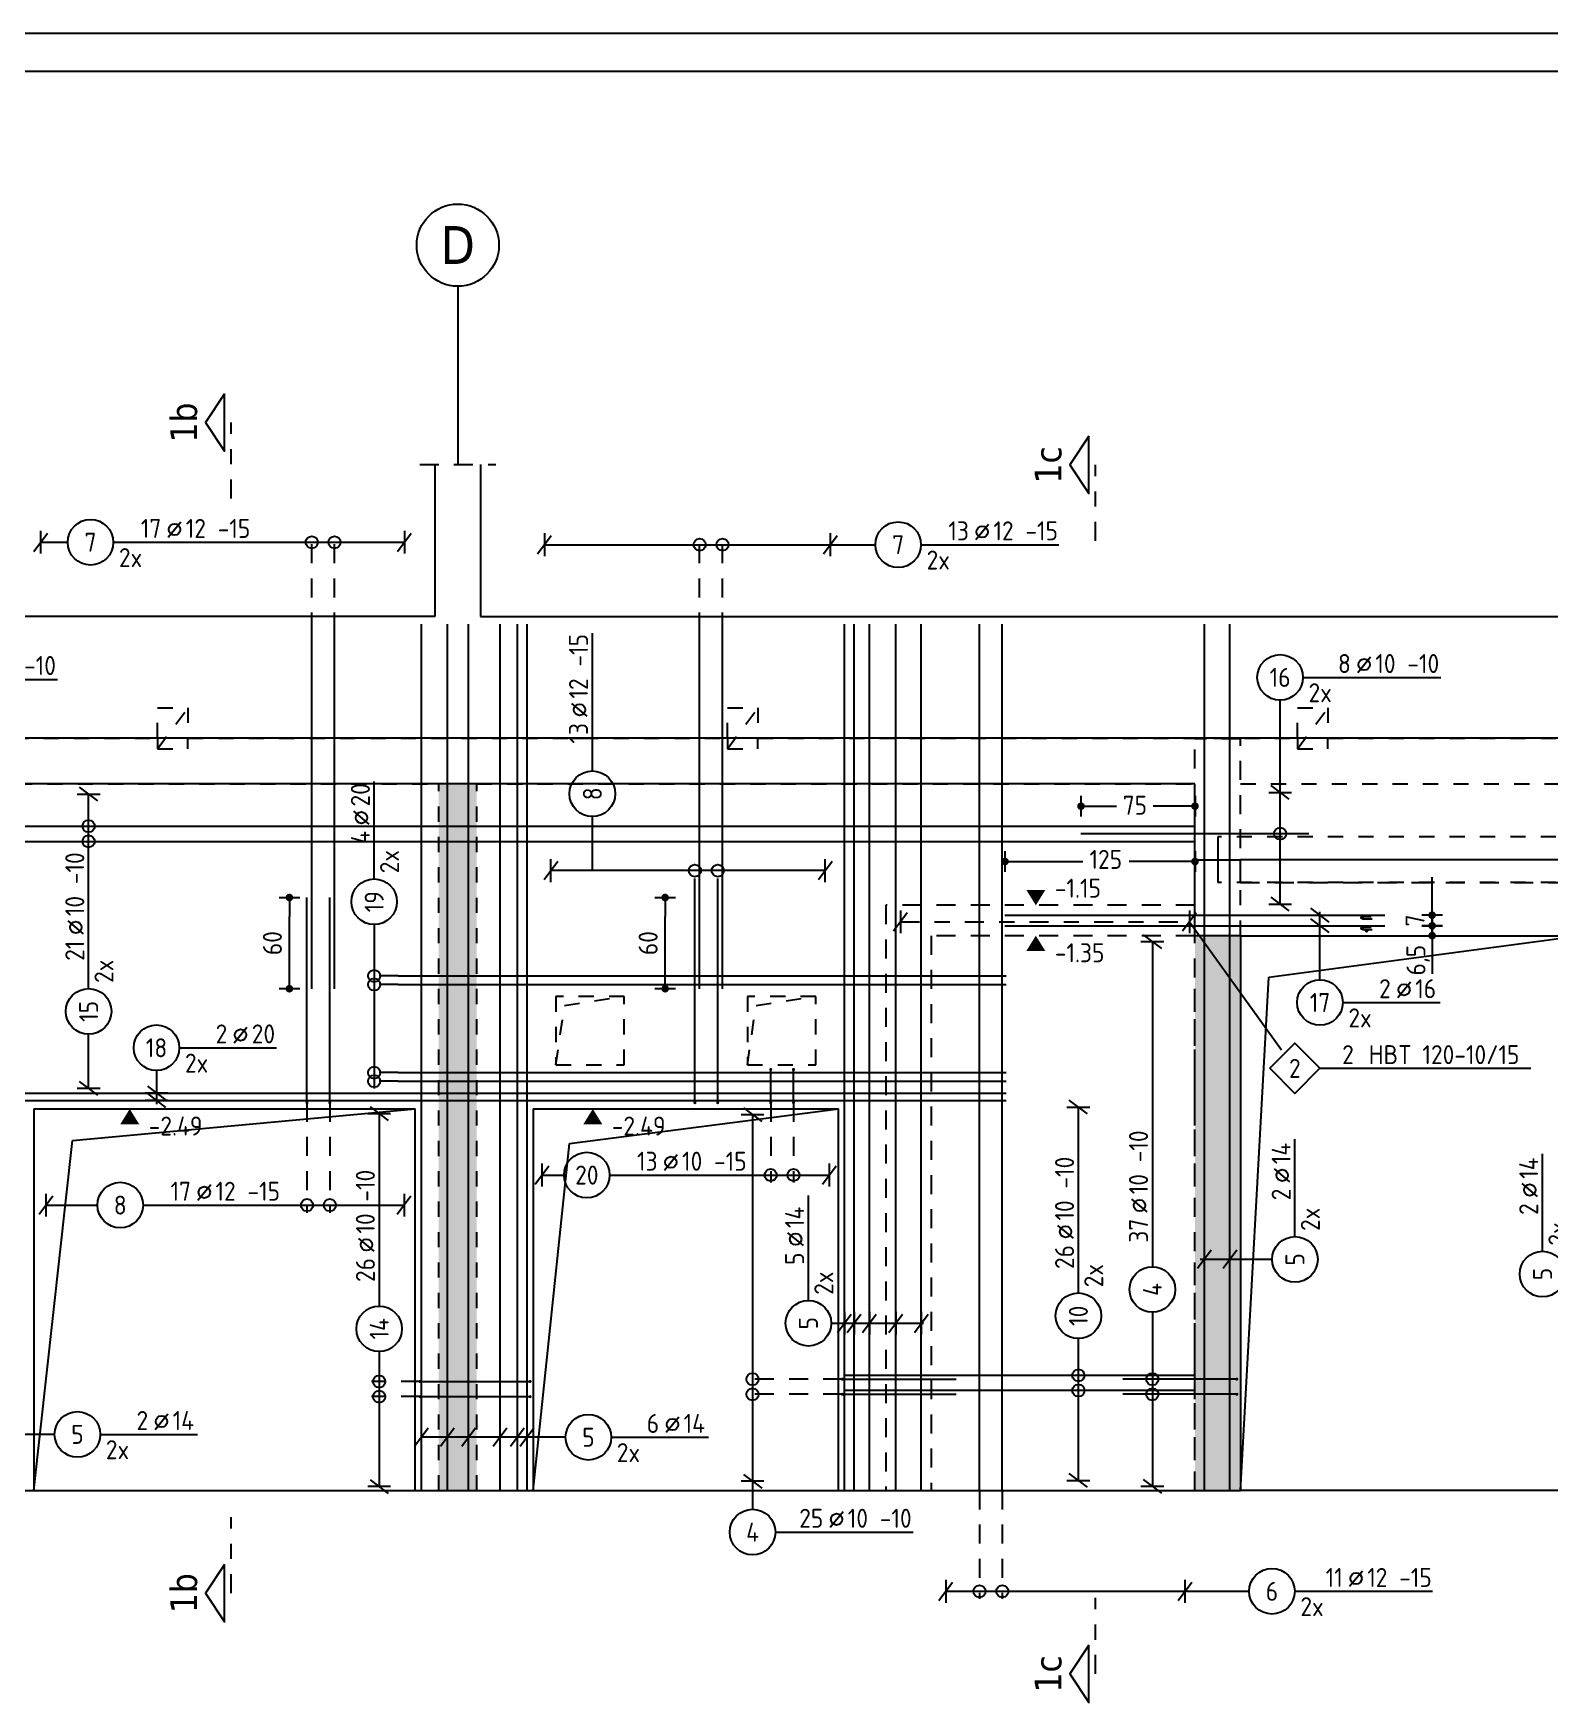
# Model space of a CAD drawing. Extents: x -9.7 to 84.9, y -22.5 to 53.6.
# Drawn here: x 17.45 to 27.42, y 18.72 to 29.7 of the extents above; entities that cross this region are included whole.
import ezdxf
from ezdxf.enums import TextEntityAlignment as Align

# ---------------------------------------------------------------- set-up
doc = ezdxf.new("R2010")
doc.units = 0
doc.header["$LTSCALE"] = 0.5
for name, pattern in [('AUSGEZOGEN', [1000.01, 1000, 0.01]), ('DASHDOTSMALL', [1.05, 0.5, -0.25, 0.05, -0.25]), ('DOT', [0.175, 0.05, -0.125]), ('HIDDEN', [0.375, 0.25, -0.125]), ('HIDDEN2', [0.187, 0.125, -0.062]), ('HIDDEN4', [0.12, 0.02, -0.1]), ('PUNKT', [0.175, 0.05, -0.125]), ('STRICHPUNKT2', [0.55, 0.25, -0.125, 0.05, -0.125]), ('VERDECKT', [0.375, 0.25, -0.125])]:
    doc.linetypes.add(name, pattern=pattern)
for name, color, linetype in [('ACHSEN', 7, 'Continuous'), ('AFB', 7, 'Continuous'), ('AFU', 7, 'Continuous'), ('BETON', 7, 'Continuous'), ('DRUEBER', 7, 'Continuous'), ('Fugenband', 7, 'Continuous'), ('grau_mittel', 7, 'Continuous'), ('HBT', 7, 'Continuous'), ('HILFE', 7, 'Continuous'), ('koten', 7, 'Continuous'), ('MASSE', 7, 'Continuous'), ('OBJEKT', 7, 'Continuous'), ('RAHMEN', 7, 'Continuous'), ('RND', 7, 'Continuous'), ('SCHNITTE', 7, 'Continuous'), ('SFP_Achsen', 7, 'Continuous'), ('STAHL', 7, 'Continuous'), ('VERDECKT', 7, 'Continuous'), ('WBZ', 7, 'Continuous')]:
    doc.layers.add(name, color=color, linetype=linetype)
doc.layers.add('NOPLOT', color=7, linetype='Continuous', plot=False)
doc.styles.add('helv', font='tahoma.ttf')
doc.styles.add('txt', font='isocp.shx')
doc.linetypes.add('AFU_50L', pattern='A,0.75,["/",Standard,S=0.2,R=0,X=-0.01,Y=-0.1],0.07,["/",Standard,S=0.2,R=0,X=-0.01,Y=-0.1],0.75', length=1.57)
doc.linetypes.add('AFU_50M', pattern='A,0.45,["/",Standard,S=0.2,R=0,X=-0.01,Y=-0.1],0.07,["/",Standard,S=0.2,R=0,X=-0.01,Y=-0.1],0.45', length=0.97)
doc.dimstyles.new('DOT_I', dxfattribs={"dimscale": 0.5, "dimtxt": 0.25, "dimasz": 0.25, "dimexe": 0.1, "dimexo": 0.3, "dimgap": 0.1, "dimtad": 1, "dimdec": 3, "dimzin": 3, "dimtxsty": 'txt', "dimblk": 'DOT', "dimblk1": 'DOT', "dimblk2": 'DOT', "dimsah": 1, "dimcen": 0.1, "dimse1": 1, "dimse2": 1, "dimazin": 0, "dimtfac": 1, "dimtdec": 4, "dimtix": 1, "dimtmove": 2, "dimatfit": 3, "dimfxl": 0, "dimtvp": 1, "dimtolj": 1, "dimtzin": 0, "dimarcsym": 0})

# ---------------------------------------------------------------- blocks, each defined once
blk = doc.blocks.new('okrd_u')
at = {"layer": 'koten', "color": 7, "linetype": 'Continuous'}
blk.add_solid([(-0.125, -0.202), (0.125, -0.202), (0, 0)], dxfattribs=at)
at = {"layer": 'koten', "style": 'txt'}
blk.add_attdef('OKRD', (0.25, -0.35), '', height=0.25, dxfattribs=at)
blk = doc.blocks.new('okrd_o')
at = {"layer": 'koten', "color": 7, "linetype": 'Continuous'}
blk.add_solid([(-0.125, 0.202), (0.125, 0.202), (0, 0)], dxfattribs=at)
at = {"layer": 'koten', "style": 'txt'}
blk.add_attdef('OKRD', (0.25, 0.1), '', height=0.25, dxfattribs=at)
blk = doc.blocks.new('RND_LEI')
at = {"layer": 'RND', "color": 7, "linetype": 'Continuous'}
blk.add_line((1.022, 0.066), (1.19, 0.27), dxfattribs=at)
for centre, radius in [((0, 0), 0.3), ((1.106, 0.168), 0.075)]:
    blk.add_circle(centre, radius, dxfattribs=at)
at = {"layer": 'RND', "color": 7, "linetype": 'Continuous', "style": 'txt'}
blk.add_attdef('ANZ', text='', height=0.25, dxfattribs=at).set_placement((0.931, 0.057), align=Align.RIGHT)
for tag, p in [('DUM', (1.253, 0.057)), ('ABSTD', (1.674, 0.057)), ('POSTXT', (0.374, -0.327))]:
    blk.add_attdef(tag, p, '', height=0.25, dxfattribs=at)
blk.add_attdef('POSL', text='', height=0.25, dxfattribs=at).set_placement((0, 0), align=Align.MIDDLE)
blk = doc.blocks.new('lei_gre')
at = {"layer": 'RND', "color": 7, "linetype": 'Continuous'}
for p, q in [((-0.09, -0.12), (0.09, 0.12)), ((0, 0.15), (0, -0.15))]:
    blk.add_line(p, q, dxfattribs=at)
blk = doc.blocks.new('DOT')
at = {"layer": 'MASSE', "color": 7, "linetype": 'Continuous'}
for p, q in [((0, 0), (-1, 0)), ((0, 0.54), (0, -0.54))]:
    blk.add_line(p, q, dxfattribs=at)
at = {"layer": 'MASSE', "color": 7, "linetype": 'Continuous', "const_width": 0.2}
blk.add_lwpolyline([(-0.1, 0, 1), (0.1, 0, 1)], format="xyb", close=True, dxfattribs=at)
blk = doc.blocks.new('*D17')
at = {"layer": 'Defpoints', "color": 0, "linetype": 'AUSGEZOGEN', "transparency": 16777216}
for p in [(26.651, 23.828), (26.651, 23.828), (26.651, 23.763)]:
    blk.add_point(p, dxfattribs=at)
at = {"layer": 'MASSE', "color": 0, "linetype": 'AUSGEZOGEN', "lineweight": -2, "transparency": 16777216}
for p, q in [((26.651, 23.953), (26.651, 24.078)), ((26.651, 23.763), (26.651, 23.828)), ((26.651, 23.638), (26.651, 23.513))]:
    blk.add_line(p, q, dxfattribs=at)
at = {"layer": 'MASSE', "color": 0, "linetype": 'AUSGEZOGEN', "lineweight": -2, "transparency": 16777216, "xscale": 0.125, "yscale": 0.125, "zscale": 0.125}
for p, rotation in [((26.651, 23.828), 270), ((26.651, 23.763), 90)]:
    blk.add_blockref('DOT', p, dxfattribs=dict(at, rotation=rotation))
at = {"layer": 'MASSE', "color": 0, "linetype": 'AUSGEZOGEN', "transparency": 16777216, "insert": (26.559, 23.602), "char_height": 0.125, "attachment_point": 5, "rotation": 90, "style": 'txt'}
blk.add_mtext('\\A1;6,5', dxfattribs=at)
blk = doc.blocks.new('*D18')
at = {"layer": 'Defpoints', "color": 0, "linetype": 'AUSGEZOGEN', "transparency": 16777216}
for p in [(19.133, 24.014), (19.133, 24.014), (19.133, 23.414)]:
    blk.add_point(p, dxfattribs=at)
at = {"layer": 'MASSE', "color": 0, "linetype": 'AUSGEZOGEN', "lineweight": -2, "transparency": 16777216}
blk.add_line((19.133, 23.539), (19.133, 23.889), dxfattribs=at)
at = {"layer": 'MASSE', "color": 0, "linetype": 'AUSGEZOGEN', "lineweight": -2, "transparency": 16777216, "xscale": 0.125, "yscale": 0.125, "zscale": 0.125}
for p, rotation in [((19.133, 24.014), 90), ((19.133, 23.414), 270)]:
    blk.add_blockref('DOT', p, dxfattribs=dict(at, rotation=rotation))
at = {"layer": 'MASSE', "color": 0, "linetype": 'AUSGEZOGEN', "transparency": 16777216, "insert": (19.021, 23.714), "char_height": 0.125, "attachment_point": 5, "rotation": 90, "style": 'txt'}
blk.add_mtext('\\A1;60', dxfattribs=at)
blk = doc.blocks.new('*D19')
at = {"layer": 'Defpoints', "color": 0, "linetype": 'AUSGEZOGEN', "transparency": 16777216}
for p in [(24.341, 24.615), (24.341, 24.615), (25.091, 24.615)]:
    blk.add_point(p, dxfattribs=at)
at = {"layer": 'MASSE', "color": 0, "linetype": 'AUSGEZOGEN', "lineweight": -2, "transparency": 16777216}
for p, q in [((24.466, 24.615), (24.574, 24.615)), ((24.966, 24.615), (24.816, 24.615))]:
    blk.add_line(p, q, dxfattribs=at)
at = {"layer": 'MASSE', "color": 0, "linetype": 'AUSGEZOGEN', "lineweight": -2, "transparency": 16777216, "xscale": 0.125, "yscale": 0.125, "zscale": 0.125, "rotation": 180}
blk.add_blockref('DOT', (24.341, 24.615), dxfattribs=at)
at = {"layer": 'MASSE', "color": 0, "linetype": 'AUSGEZOGEN', "lineweight": -2, "transparency": 16777216, "xscale": 0.125, "yscale": 0.125, "zscale": 0.125}
blk.add_blockref('DOT', (25.091, 24.615), dxfattribs=at)
at = {"layer": 'MASSE', "color": 0, "linetype": 'AUSGEZOGEN', "transparency": 16777216, "insert": (24.695, 24.621), "char_height": 0.125, "attachment_point": 5, "style": 'txt'}
blk.add_mtext('\\A1;75', dxfattribs=at)
blk = doc.blocks.new('*D20')
at = {"layer": 'Defpoints', "color": 0, "linetype": 'AUSGEZOGEN', "transparency": 16777216}
for p in [(23.841, 24.251), (23.841, 24.251), (25.091, 24.251)]:
    blk.add_point(p, dxfattribs=at)
at = {"layer": 'MASSE', "color": 0, "linetype": 'AUSGEZOGEN', "lineweight": -2, "transparency": 16777216}
for p, q in [((23.966, 24.251), (24.352, 24.251)), ((24.966, 24.251), (24.657, 24.251))]:
    blk.add_line(p, q, dxfattribs=at)
at = {"layer": 'MASSE', "color": 0, "linetype": 'AUSGEZOGEN', "lineweight": -2, "transparency": 16777216, "xscale": 0.125, "yscale": 0.125, "zscale": 0.125, "rotation": 180}
blk.add_blockref('DOT', (23.841, 24.251), dxfattribs=at)
at = {"layer": 'MASSE', "color": 0, "linetype": 'AUSGEZOGEN', "lineweight": -2, "transparency": 16777216, "xscale": 0.125, "yscale": 0.125, "zscale": 0.125}
blk.add_blockref('DOT', (25.091, 24.251), dxfattribs=at)
at = {"layer": 'MASSE', "color": 0, "linetype": 'AUSGEZOGEN', "transparency": 16777216, "insert": (24.504, 24.265), "char_height": 0.125, "attachment_point": 5, "style": 'txt'}
blk.add_mtext('\\A1;125', dxfattribs=at)
blk = doc.blocks.new('HBT_LEI')
at = {"layer": 'HBT', "color": 7, "linetype": 'Continuous'}
blk.add_lwpolyline([(-0.33, 0), (0, 0.33), (0.33, 0), (0, -0.33)], close=True, dxfattribs=at)
at = {"layer": 'HBT', "color": 7, "linetype": 'Continuous', "style": 'txt'}
blk.add_attdef('STKH', text='', height=0.25, dxfattribs=at).set_placement((0.776, 0.055), align=Align.RIGHT)
at = {"layer": 'HBT', "style": 'txt'}
for tag, p in [('ARTH', (0.973, 0.055)), ('TEXTH', (0.415, -0.309))]:
    blk.add_attdef(tag, p, '', height=0.25, dxfattribs=at)
at = {"layer": 'HBT', "color": 7, "linetype": 'Continuous', "style": 'txt'}
blk.add_attdef('POSH', text='', height=0.25, dxfattribs=at).set_placement((0, -0.126), align=Align.CENTER)
blk = doc.blocks.new('*D24')
at = {"layer": 'Defpoints', "color": 0, "linetype": 'AUSGEZOGEN', "transparency": 16777216}
for p in [(26.651, 23.898), (26.651, 23.828), (26.651, 23.828)]:
    blk.add_point(p, dxfattribs=at)
at = {"layer": 'MASSE', "color": 0, "linetype": 'AUSGEZOGEN', "lineweight": -2, "transparency": 16777216}
for p, q in [((26.651, 24.023), (26.651, 24.148)), ((26.651, 23.898), (26.651, 23.828)), ((26.651, 23.703), (26.651, 23.578))]:
    blk.add_line(p, q, dxfattribs=at)
at = {"layer": 'MASSE', "color": 0, "linetype": 'AUSGEZOGEN', "lineweight": -2, "transparency": 16777216, "xscale": 0.125, "yscale": 0.125, "zscale": 0.125}
for p, rotation in [((26.651, 23.898), 270), ((26.651, 23.828), 90)]:
    blk.add_blockref('DOT', p, dxfattribs=dict(at, rotation=rotation))
at = {"layer": 'MASSE', "color": 0, "linetype": 'AUSGEZOGEN', "transparency": 16777216, "insert": (26.539, 23.863), "char_height": 0.125, "attachment_point": 5, "rotation": 90, "style": 'txt'}
blk.add_mtext('\\A1;7', dxfattribs=at)
blk = doc.blocks.new('*D25')
at = {"layer": 'Defpoints', "color": 0, "linetype": 'AUSGEZOGEN', "transparency": 16777216}
for p in [(21.605, 24.014), (21.605, 24.014), (21.605, 23.414)]:
    blk.add_point(p, dxfattribs=at)
at = {"layer": 'MASSE', "color": 0, "linetype": 'AUSGEZOGEN', "lineweight": -2, "transparency": 16777216}
blk.add_line((21.605, 23.539), (21.605, 23.889), dxfattribs=at)
at = {"layer": 'MASSE', "color": 0, "linetype": 'AUSGEZOGEN', "lineweight": -2, "transparency": 16777216, "xscale": 0.125, "yscale": 0.125, "zscale": 0.125}
for p, rotation in [((21.605, 24.014), 90), ((21.605, 23.414), 270)]:
    blk.add_blockref('DOT', p, dxfattribs=dict(at, rotation=rotation))
at = {"layer": 'MASSE', "color": 0, "linetype": 'AUSGEZOGEN', "transparency": 16777216, "insert": (21.493, 23.714), "char_height": 0.125, "attachment_point": 5, "rotation": 90, "style": 'txt'}
blk.add_mtext('\\A1;60', dxfattribs=at)
blk = doc.blocks.new('SCHN-2')
at = {"layer": 'SCHNITTE', "color": 6, "linetype": 'Continuous'}
blk.add_lwpolyline([(0.378, 0.088), (0, 0.34), (-0.378, 0.088)], close=True, dxfattribs=at)
at = {"layer": 'SCHNITTE', "color": 1, "linetype": 'DASHDOTSMALL', "style": 'helv'}
blk.add_attdef('SCHN-2', text='', height=0.35, dxfattribs=at).set_placement((0, 0.45), align=Align.CENTER)
blk = doc.blocks.new('A1-57-0')
at = {"layer": 'RAHMEN'}
blk.add_line((137.9, 59.4), (0, 59.4), dxfattribs=at)
at = {"layer": 'RAHMEN', "color": 5}
blk.add_line((137.4, 58.9), (2, 58.9), dxfattribs=at)

msp = doc.modelspace()

# ---------------------------------------------------------------- hatches: boundary and pattern name
at = {"layer": 'grau_mittel'}
msp.add_hatch(color=61, dxfattribs=at).paths.add_polyline_path([(20.3657, 24.763), (20.1157, 24.763), (20.1157, 20.113), (20.3657, 20.113)])
h = msp.add_hatch(color=61, dxfattribs=at)
h.paths.add_polyline_path([(25.3907, 23.763), (25.0907, 23.763), (25.0907, 20.113), (25.3907, 20.113)])
h.paths.add_polyline_path([(27.8657, 23.763), (27.6157, 23.763), (27.6157, 20.113), (27.8657, 20.113)])

# ---------------------------------------------------------------- linework, layer by layer
at = {"layer": 'ACHSEN', "color": 140, "linetype": 'AUSGEZOGEN'}
msp.add_line((20.2407, 28.0361), (20.2407, 26.863), dxfattribs=at)
at = {"layer": 'AFB', "color": 1, "linetype": 'AUSGEZOGEN'}
msp.add_line((25.2407, 24.413), (25.2407, 24.113), dxfattribs=at)
at = {"layer": 'AFU', "color": 8, "linetype": 'AFU_50L'}
for p, q in [((35.3657, 25.063), (8.8657, 25.063)), ((25.0907, 24.763), (16.3407, 24.763)), ((38.7907, 24.263), (25.3907, 24.263)), ((25.3907, 23.763), (25.0907, 23.763)), ((8.8407, 20.113), (17.4507, 20.113)), ((19.9607, 20.113), (20.7357, 20.113)), ((22.7457, 20.113), (25.3907, 20.113))]:
    msp.add_line(p, q, dxfattribs=at)
at = {"layer": 'AFU', "color": 8, "linetype": 'AFU_50M'}
for p, q in [((25.0907, 23.763), (25.0907, 24.763)), ((25.0907, 24.263), (25.3907, 24.263))]:
    msp.add_line(p, q, dxfattribs=at)
at = {"layer": 'BETON', "color": 6, "linetype": 'AUSGEZOGEN'}
for p, q in [((20.0907, 26.863), (20.0907, 25.863)), ((20.3907, 26.863), (20.3907, 25.863)), ((20.0907, 25.863), (12.8907, 25.863)), ((20.3907, 25.863), (27.5907, 25.863)), ((25.3907, 23.763), (27.6157, 23.763)), ((25.3907, 23.763), (25.3907, 20.113)), ((17.4507, 22.623), (19.9607, 22.623)), ((17.4507, 22.623), (17.4507, 20.113)), ((19.9607, 20.113), (19.9607, 22.623)), ((20.7357, 22.623), (22.7457, 22.623)), ((20.7357, 22.623), (20.7357, 20.113)), ((22.7457, 20.113), (22.7457, 22.623))]:
    msp.add_line(p, q, dxfattribs=at)
at = {"layer": 'DRUEBER', "color": 7, "linetype": 'DOT'}
for p, q in [((18.2657, 25.063), (18.2657, 25.263)), ((18.2657, 25.263), (18.4657, 25.263)), ((18.2657, 24.993), (18.4657, 25.263)), ((18.4657, 25.263), (18.4657, 25.063)), ((22.0157, 25.063), (22.0157, 25.263)), ((22.0157, 25.263), (22.2157, 25.263)), ((22.0157, 24.993), (22.2157, 25.263)), ((22.2157, 25.263), (22.2157, 25.063)), ((25.7657, 25.063), (25.7657, 25.263)), ((25.7657, 25.263), (25.9657, 25.263)), ((25.7657, 24.993), (25.9657, 25.263)), ((25.9657, 25.263), (25.9657, 25.063)), ((18.2657, 25.063), (18.2657, 24.993)), ((18.4657, 24.993), (18.4657, 25.063)), ((22.0157, 25.063), (22.0157, 24.993)), ((22.2157, 24.993), (22.2157, 25.063)), ((25.7657, 25.063), (25.7657, 24.993)), ((25.9657, 24.993), (25.9657, 25.063)), ((18.2657, 24.993), (18.4657, 24.993)), ((22.0157, 24.993), (22.2157, 24.993)), ((25.7657, 24.993), (25.9657, 24.993))]:
    msp.add_line(p, q, dxfattribs=at)
at = {"layer": 'DRUEBER', "color": 7, "linetype": 'PUNKT'}
for p, q in [((14.7157, 25.063), (18.2657, 25.063)), ((18.4657, 25.063), (22.0157, 25.063)), ((22.2157, 25.063), (25.7657, 25.063)), ((25.9657, 25.063), (29.5157, 25.063)), ((9.1407, 24.763), (20.1157, 24.763)), ((20.1157, 20.113), (20.1157, 24.763)), ((20.3657, 20.113), (20.3657, 24.763)), ((20.3657, 24.763), (25.0907, 24.763)), ((25.0907, 20.113), (25.0907, 24.763)), ((25.3907, 23.763), (25.3907, 24.763)), ((25.3907, 24.763), (27.6157, 24.763))]:
    msp.add_line(p, q, dxfattribs=at)
at = {"layer": 'Fugenband', "color": 102, "linetype": 'HIDDEN4'}
for p, q in [((38.8657, 24.413), (25.2407, 24.413)), ((38.8657, 24.113), (25.2407, 24.113))]:
    msp.add_line(p, q, dxfattribs=at)
at = {"layer": 'HBT', "color": 6, "linetype": 'STRICHPUNKT2'}
msp.add_line((23.1524, 23.8545), (25.0543, 23.8545), dxfattribs=at)
at = {"layer": 'HBT', "color": 7, "linetype": 'AUSGEZOGEN'}
for p, q in [((25.0543, 23.8545), (25.6603, 23.012)), ((25.9128, 22.8902), (27.2993, 22.8902))]:
    msp.add_line(p, q, dxfattribs=at)
at = {"layer": 'HILFE', "color": 102, "linetype": 'HIDDEN'}
msp.add_line((19.9907, 26.863), (20.4907, 26.863), dxfattribs=at)
at = {"layer": 'HILFE', "color": 102, "linetype": 'AUSGEZOGEN'}
for p, q in [((25.5758, 23.4906), (27.6157, 23.763)), ((25.3907, 20.113), (25.5758, 23.4906))]:
    msp.add_line(p, q, dxfattribs=at)
at = {"layer": 'NOPLOT', "color": 191, "linetype": 'AUSGEZOGEN'}
for p, q in [((26.1927, 23.889), (26.25, 23.889)), ((26.1927, 23.873), (26.257, 23.873)), ((26.1927, 23.819), (26.25, 23.819)), ((26.1927, 23.803), (26.257, 23.803))]:
    msp.add_line(p, q, dxfattribs=at)
at = {"layer": 'NOPLOT', "color": 191, "linetype": 'Continuous'}
for centre, radius in [((26.1927, 23.881), 0.008), ((26.1927, 23.811), 0.008), ((26.2202, 23.7931), 0.005)]:
    msp.add_circle(centre, radius, dxfattribs=at)
at = {"layer": 'OBJEKT', "color": 7, "linetype": 'AUSGEZOGEN'}
for p, q in [((17.4507, 20.113), (19.9607, 20.113)), ((20.7357, 20.113), (22.7457, 20.113)), ((27.6157, 20.113), (25.3907, 20.113))]:
    msp.add_line(p, q, dxfattribs=at)
at = {"layer": 'RND', "color": 102, "linetype": 'VERDECKT'}
for p, q in [((19.2797, 25.7642), (19.2797, 26.4016)), ((19.4297, 25.7642), (19.4297, 26.4016)), ((21.8319, 25.7642), (21.8319, 26.3858)), ((21.9819, 25.7642), (21.9819, 26.3858)), ((21.8008, 24.0142), (21.8008, 24.2411)), ((21.9508, 24.0142), (21.9508, 24.2411)), ((19.8482, 23.498), (19.6408, 23.498)), ((19.8482, 23.4417), (19.6408, 23.4417)), ((19.8482, 22.8617), (19.6408, 22.8617)), ((19.8482, 22.8054), (19.6408, 22.8054)), ((19.2486, 22.6642), (19.2486, 21.9404)), ((19.3986, 22.6642), (19.3986, 21.9404)), ((22.2993, 22.6642), (22.2993, 22.1379)), ((22.4493, 22.6642), (22.4493, 22.1379)), ((19.9929, 20.8298), (19.6737, 20.8298)), ((22.77, 20.8453), (22.13, 20.8453)), ((19.9929, 20.7298), (19.6737, 20.7298)), ((22.77, 20.7453), (22.13, 20.7453)), ((23.6731, 20.113), (23.6731, 19.399)), ((23.8231, 20.113), (23.8231, 19.399))]:
    msp.add_line(p, q, dxfattribs=at)
at = {"layer": 'RND', "color": 7, "linetype": 'AUSGEZOGEN'}
for p, q in [((17.4963, 26.3516), (17.6744, 26.3516)), ((17.9744, 26.3516), (19.8892, 26.3516)), ((20.8103, 26.3358), (22.6914, 26.3358)), ((22.6914, 26.3358), (22.988, 26.3358)), ((23.288, 26.3358), (24.1942, 26.3358)), ((21.1259, 24.8467), (21.1259, 25.753)), ((16.7005, 25.4495), (17.6067, 25.4495)), ((25.8008, 25.4626), (26.7071, 25.4626)), ((25.6508, 24.7054), (25.6508, 25.3126)), ((19.6908, 24.1364), (19.6908, 24.7764)), ((17.812, 23.415), (17.812, 24.6945)), ((25.6508, 23.9706), (25.6508, 24.7054)), ((21.1259, 24.1911), (21.1259, 24.5467)), ((22.6584, 24.1911), (20.8536, 24.1911)), ((24.8101, 23.7226), (24.8101, 21.5851)), ((26.0631, 23.3233), (26.7031, 23.3233)), ((17.812, 22.759), (17.812, 23.115)), ((18.4087, 23.0256), (19.0487, 23.0256)), ((24.3235, 21.412), (24.3235, 22.6349)), ((19.7237, 22.5912), (19.7237, 21.3263)), ((22.18, 22.5843), (22.18, 20.173)), ((25.7486, 21.783), (25.7486, 22.423)), ((27.3772, 21.6866), (27.3772, 22.3266)), ((20.7946, 22.1879), (20.9397, 22.1879)), ((21.2397, 22.1879), (22.6847, 22.1879)), ((17.5314, 21.9904), (17.8701, 21.9904)), ((18.1701, 21.9904), (19.8877, 21.9904)), ((22.5475, 21.3629), (22.5475, 22.0545)), ((24.8101, 21.2851), (24.8101, 20.139)), ((24.3235, 20.179), (24.3235, 21.112)), ((19.7237, 21.0263), (19.7237, 20.1386)), ((17.8884, 20.4818), (18.5284, 20.4818)), ((21.25, 20.4626), (21.89, 20.4626)), ((22.18, 20.173), (22.18, 19.9885)), ((22.33, 19.8385), (23.2362, 19.8385)), ((23.4509, 19.449), (25.0241, 19.449)), ((25.0241, 19.449), (25.4472, 19.449)), ((25.7472, 19.449), (26.6535, 19.449))]:
    msp.add_line(p, q, dxfattribs=at)
at = {"layer": 'RND', "color": 102, "linetype": 'AUSGEZOGEN'}
for p, q in [((19.6908, 23.8364), (19.6908, 22.7581)), ((25.9131, 23.4733), (25.9131, 23.92)), ((18.2587, 22.8756), (18.2587, 22.6546)), ((25.5986, 21.633), (25.1256, 21.633)), ((22.6975, 21.2129), (23.3048, 21.2129)), ((17.5884, 20.4818), (17.2888, 20.4818)), ((20.95, 20.4626), (19.9945, 20.4626))]:
    msp.add_line(p, q, dxfattribs=at)
at = {"layer": 'RND', "color": 1, "linetype": 'AUSGEZOGEN'}
for points in [[(20.0019, 20.113), (20.0019, 25.813)], [(20.1726, 20.113), (20.1726, 25.813)], [(20.3117, 20.113), (20.3117, 25.813)], [(20.5192, 20.113), (20.5192, 25.813)], [(20.6335, 20.113), (20.6335, 25.813)], [(20.6965, 20.113), (20.6965, 25.813)], [(22.7848, 20.113), (22.7848, 25.813)], [(22.8479, 20.113), (22.8479, 25.813)], [(22.9492, 20.113), (22.9492, 25.813)], [(23.1225, 20.113), (23.1225, 25.813)], [(23.2903, 20.113), (23.2903, 25.813)], [(23.6731, 20.113), (23.6731, 25.813)], [(23.8231, 20.113), (23.8231, 25.813)], [(25.1526, 20.113), (25.1526, 25.813)], [(25.3204, 20.113), (25.3204, 25.813)], [(19.2797, 23.4142), (19.2797, 25.7642)], [(19.4297, 23.4142), (19.4297, 25.7642)], [(21.8319, 23.4142), (21.8319, 25.7642)], [(21.9819, 23.4142), (21.9819, 25.7642)], [(16.3407, 24.4835), (25.0907, 24.4835)], [(16.3407, 24.3835), (25.0907, 24.3835)], [(24.3407, 24.4344), (25.8407, 24.4344)], [(19.2486, 22.6642), (19.2486, 24.0142)], [(19.3986, 22.6642), (19.3986, 24.0142)], [(21.8008, 22.6642), (21.8008, 24.0142)], [(21.9508, 22.6642), (21.9508, 24.0142)], [(23.8407, 23.898), (26.3407, 23.898)], [(23.8407, 23.828), (26.3407, 23.828)], [(19.8482, 23.498), (23.8482, 23.498)], [(19.8482, 23.4417), (23.8482, 23.4417)], [(19.8482, 22.8617), (23.8482, 22.8617)], [(22.2993, 22.6642), (22.2993, 22.8827)], [(22.4493, 22.6642), (22.4493, 22.8827)], [(19.8482, 22.8054), (23.8482, 22.8054)], [(16.3482, 22.7278), (23.8482, 22.7278)], [(16.3482, 22.6785), (23.8482, 22.6785)], [(25.0907, 20.8701), (22.7907, 20.8701)], [(19.9929, 20.8298), (20.7168, 20.8298)], [(22.77, 20.8453), (23.52, 20.8453)], [(25.0907, 20.7701), (22.7907, 20.7701)], [(25.3663, 20.8453), (24.6163, 20.8453)], [(19.9929, 20.7298), (20.7168, 20.7298)], [(22.77, 20.7453), (23.52, 20.7453)], [(25.3663, 20.7453), (24.6163, 20.7453)]]:
    msp.add_lwpolyline(points, dxfattribs=at)
at = {"layer": 'RND', "color": 7, "linetype": 'AUSGEZOGEN', "const_width": 0.01}
for points in [[(22.2943, 22.8827, 1), (22.3043, 22.8827, 1)], [(22.4443, 22.8827, 1), (22.4543, 22.8827, 1)], [(19.2436, 22.6642, 1), (19.2536, 22.6642, 1)], [(19.3936, 22.6642, 1), (19.4036, 22.6642, 1)], [(21.7958, 22.6642, 1), (21.8058, 22.6642, 1)], [(21.9458, 22.6642, 1), (21.9558, 22.6642, 1)], [(22.2943, 22.6642, 1), (22.3043, 22.6642, 1)], [(22.4443, 22.6642, 1), (22.4543, 22.6642, 1)], [(19.9979, 20.8298, -1), (19.9879, 20.8298, -1)], [(20.7118, 20.8298, 1), (20.7218, 20.8298, 1)], [(22.775, 20.8453, -1), (22.765, 20.8453, -1)], [(25.3613, 20.8453, 1), (25.3713, 20.8453, 1)], [(19.9979, 20.7298, -1), (19.9879, 20.7298, -1)], [(20.7118, 20.7298, 1), (20.7218, 20.7298, 1)], [(22.775, 20.7453, -1), (22.765, 20.7453, -1)], [(25.3613, 20.7453, 1), (25.3713, 20.7453, 1)]]:
    msp.add_lwpolyline(points, format="xyb", close=True, dxfattribs=at)
at = {"layer": 'RND', "color": 7, "linetype": 'AUSGEZOGEN'}
for centre in [(19.2797, 26.3516), (19.4297, 26.3516), (21.8319, 26.3358), (21.9819, 26.3358), (17.812, 24.4835), (17.812, 24.3835), (25.6508, 24.4344), (21.8008, 24.1911), (21.9508, 24.1911), (19.6908, 23.498), (19.6908, 23.4417), (19.6908, 22.8617), (19.6908, 22.8054), (22.2993, 22.1879), (22.4493, 22.1879), (19.2486, 21.9904), (19.3986, 21.9904), (19.7237, 20.8298), (22.18, 20.8453), (24.3235, 20.8701), (24.8101, 20.8453), (19.7237, 20.7298), (22.18, 20.7453), (24.3235, 20.7701), (24.8101, 20.7453), (23.6731, 19.449), (23.8231, 19.449)]:
    msp.add_circle(centre, 0.04, dxfattribs=at)
at = {"layer": 'SCHNITTE', "color": 6, "linetype": 'STRICHPUNKT2'}
for p, q in [((18.7502, 26.6399), (18.7502, 27.1399)), ((24.4365, 26.361), (24.4365, 26.861)), ((18.7502, 19.4373), (18.7502, 19.9373)), ((24.4365, 18.9056), (24.4365, 19.4056))]:
    msp.add_line(p, q, dxfattribs=at)
at = {"layer": 'SFP_Achsen', "color": 7, "linetype": 'AUSGEZOGEN'}
msp.add_circle((20.2407, 28.3066), 0.2705, dxfattribs=at)
at = {"layer": 'STAHL', "color": 102, "linetype": 'AUSGEZOGEN'}
for p, q in [((17.7056, 22.4147), (19.9607, 22.623)), ((20.9747, 22.3964), (22.7457, 22.623)), ((17.4507, 20.113), (17.7056, 22.4147)), ((20.7357, 20.113), (20.9747, 22.3964))]:
    msp.add_line(p, q, dxfattribs=at)
at = {"layer": 'VERDECKT', "color": 7, "linetype": 'HIDDEN'}
for p, q in [((25.0907, 23.963), (25.0907, 25.058)), ((25.3907, 25.058), (25.0907, 25.058)), ((25.3907, 24.113), (25.3907, 25.058)), ((23.0557, 23.963), (23.0557, 20.113)), ((25.0907, 23.963), (23.0557, 23.963)), ((23.3557, 23.763), (23.3557, 20.113)), ((25.0907, 23.763), (23.3557, 23.763)), ((25.0907, 20.113), (25.0907, 23.763))]:
    msp.add_line(p, q, dxfattribs=at)
at = {"layer": 'VERDECKT', "color": 7, "linetype": 'VERDECKT'}
msp.add_line((25.3907, 24.113), (38.6407, 24.113), dxfattribs=at)
at = {"layer": 'WBZ', "color": 102, "linetype": 'HIDDEN2'}
for p, q in [((20.8857, 22.913), (20.9428, 23.3045)), ((20.9428, 23.3045), (21.3357, 23.363)), ((22.1457, 22.913), (22.2028, 23.3045)), ((22.2028, 23.3045), (22.5957, 23.363))]:
    msp.add_line(p, q, dxfattribs=at)
for points in [[(20.8857, 22.913), (21.3357, 22.913), (21.3357, 23.363), (20.8857, 23.363)], [(22.1457, 22.913), (22.5957, 22.913), (22.5957, 23.363), (22.1457, 23.363)]]:
    msp.add_lwpolyline(points, close=True, dxfattribs=at)

# ---------------------------------------------------------------- block references
at = {"layer": 'HBT', "color": 6, "linetype": 'STRICHPUNKT2', "xscale": 0.5, "yscale": 0.5, "zscale": 0.5}
for p in [(23.1524, 23.8545), (25.0543, 23.8545)]:
    msp.add_blockref('lei_gre', p, dxfattribs=at)
at = {"layer": 'HBT', "color": 7, "linetype": 'AUSGEZOGEN', "xscale": 0.5, "yscale": 0.5, "zscale": 0.5}
msp.add_blockref('HBT_LEI', (25.7478, 22.8902), dxfattribs=at).add_auto_attribs({'POSH': '2', 'STKH': '2', 'ARTH': 'HBT 120-10/15'})
at = {"layer": 'koten', "color": 7, "linetype": 'HIDDEN'}
ref = msp.add_blockref('okrd_o', (24.0436, 23.963), dxfattribs=dict(at, xscale=0.5, yscale=0.5, zscale=0.5))
ref.add_attrib('OKRD', '-1.15', (24.1686, 24.013), dxfattribs={"layer": '0', "color": 0, "linetype": 'ByBlock', "height": 0.125, "style": 'txt'})
at = {"layer": 'koten', "color": 7, "linetype": 'AUSGEZOGEN'}
ref = msp.add_blockref('okrd_u', (24.0436, 23.763), dxfattribs=dict(at, xscale=0.5, yscale=0.5, zscale=0.5))
ref.add_attrib('OKRD', '-1.35', (24.1686, 23.588), dxfattribs={"layer": '0', "color": 0, "linetype": 'ByBlock', "height": 0.125, "style": 'txt'})
at = {"layer": 'koten', "color": 102, "linetype": 'AUSGEZOGEN', "xscale": 0.5, "yscale": 0.5, "zscale": 0.5}
for p in [(18.0826, 22.623), (21.129, 22.623)]:
    msp.add_blockref('okrd_u', p, dxfattribs=at).add_auto_attribs({'OKRD': '-2.49'})
at = {"layer": 'RAHMEN', "color": 7, "linetype": 'AUSGEZOGEN', "xscale": 0.5, "yscale": 0.5, "zscale": 0.5}
msp.add_blockref('A1-57-0', (0, 0), dxfattribs=at)
at = {"layer": 'RND', "color": 7, "linetype": 'AUSGEZOGEN', "xscale": 0.5, "yscale": 0.5, "zscale": 0.5}
for p, values in [((17.8244, 26.3516), {'POSL': '7', 'DUM': '12', 'ANZ': '17', 'ABSTD': '-15', 'POSTXT': '2x'}), ((23.138, 26.3358), {'POSL': '7', 'DUM': '12', 'ANZ': '13', 'ABSTD': '-15', 'POSTXT': '2x'}), ((16.5505, 25.4495), {'POSL': '16', 'DUM': '10', 'ANZ': '9', 'ABSTD': '-10', 'POSTXT': '2x'}), ((25.6508, 25.4626), {'POSL': '16', 'DUM': '10', 'ANZ': '8', 'ABSTD': '-10', 'POSTXT': '2x'}), ((25.9131, 23.3233), {'POSL': '17', 'DUM': '16', 'ANZ': '2', 'POSTXT': '2x'}), ((18.2587, 23.0256), {'POSL': '18', 'DUM': '20', 'ANZ': '2', 'POSTXT': '2x'}), ((21.0897, 22.1879), {'POSL': '20', 'DUM': '10', 'ANZ': '13', 'ABSTD': '-15'}), ((18.0201, 21.9904), {'POSL': '8', 'DUM': '12', 'ANZ': '17', 'ABSTD': '-15'}), ((17.7384, 20.4818), {'POSL': '5', 'DUM': '14', 'ANZ': '2', 'POSTXT': '2x'}), ((21.1, 20.4626), {'POSL': '5', 'DUM': '14', 'ANZ': '6', 'POSTXT': '2x'}), ((22.18, 19.8385), {'POSL': '4', 'DUM': '10', 'ANZ': '25', 'ABSTD': '-10'}), ((25.5972, 19.449), {'POSL': '6', 'DUM': '12', 'ANZ': '11', 'ABSTD': '-15', 'POSTXT': '2x'})]:
    msp.add_blockref('RND_LEI', p, dxfattribs=at).add_auto_attribs(values)
for p in [(17.4963, 26.3516), (19.8892, 26.3516), (20.8103, 26.3358), (22.6914, 26.3358), (20.7946, 22.1879), (22.6847, 22.1879), (17.5314, 21.9904), (19.8877, 21.9904), (23.4509, 19.449), (25.0241, 19.449)]:
    msp.add_blockref('lei_gre', p, dxfattribs=at)
at = {"layer": 'RND', "color": 7, "linetype": 'AUSGEZOGEN', "xscale": 0.5, "yscale": 0.5, "zscale": 0.5, "rotation": 90}
for p, values in [((21.1259, 24.6967), {'POSL': '8', 'DUM': '12', 'ANZ': '13', 'ABSTD': '-15'}), ((19.6908, 23.9864), {'POSL': '19', 'DUM': '20', 'ANZ': '4', 'POSTXT': '2x'}), ((17.812, 23.265), {'POSL': '15', 'DUM': '10', 'ANZ': '21', 'ABSTD': '-10', 'POSTXT': '2x'}), ((24.8101, 21.4351), {'POSL': '4', 'DUM': '10', 'ANZ': '37', 'ABSTD': '-10'}), ((24.3235, 21.262), {'POSL': '10', 'DUM': '10', 'ANZ': '26', 'ABSTD': '-10', 'POSTXT': '2x'}), ((25.7486, 21.633), {'POSL': '5', 'DUM': '14', 'ANZ': '2', 'POSTXT': '2x'}), ((27.3772, 21.5366), {'POSL': '5', 'DUM': '14', 'ANZ': '2', 'POSTXT': '2x'}), ((19.7237, 21.1763), {'POSL': '14', 'DUM': '10', 'ANZ': '26', 'ABSTD': '-10'}), ((22.5475, 21.2129), {'POSL': '5', 'DUM': '14', 'ANZ': '5', 'POSTXT': '2x'})]:
    msp.add_blockref('RND_LEI', p, dxfattribs=at).add_auto_attribs(values)
at = {"layer": 'RND', "color": 7, "linetype": 'AUSGEZOGEN', "xscale": 0.5, "yscale": 0.5, "zscale": 0.5}
for p, rotation in [((17.812, 24.6945), 90), ((25.6508, 24.7054), 90), ((20.8536, 24.1911), 180), ((22.6584, 24.1911), 180), ((25.6508, 23.9706), 90), ((24.8101, 23.7226), 270), ((17.812, 22.759), 90), ((19.7237, 22.5912), 270), ((22.18, 22.5843), 270), ((24.3235, 22.6349), 90), ((22.18, 20.173), 270), ((24.3235, 20.179), 90), ((19.7237, 20.1386), 270), ((24.8101, 20.139), 270)]:
    msp.add_blockref('lei_gre', p, dxfattribs=dict(at, rotation=rotation))
at = {"layer": 'RND', "color": 102, "linetype": 'AUSGEZOGEN', "xscale": 0.5, "yscale": 0.5, "zscale": 0.5}
for p, rotation in [((25.9131, 23.898), 90), ((25.9131, 23.828), 90), ((18.2587, 22.7278), 270), ((18.2587, 22.6785), 270), ((25.1526, 21.633), 180), ((25.3204, 21.633), 180), ((20.0019, 20.4626), 180), ((20.1726, 20.4626), 180), ((20.3117, 20.4626), 180), ((20.5192, 20.4626), 180), ((20.6335, 20.4626), 180), ((20.6965, 20.4626), 180)]:
    msp.add_blockref('lei_gre', p, dxfattribs=dict(at, rotation=rotation))
for p in [(22.7848, 21.2129), (22.8479, 21.2129), (22.9492, 21.2129), (23.1225, 21.2129), (23.2903, 21.2129)]:
    msp.add_blockref('lei_gre', p, dxfattribs=at)
at = {"layer": 'SCHNITTE', "color": 6, "linetype": 'STRICHPUNKT2', "xscale": 0.5, "yscale": 0.5, "zscale": 0.5, "rotation": 90}
for p, values in [((18.7502, 27.1399), {'SCHN-2': '1b'}), ((24.4365, 26.861), {'SCHN-2': '1c'}), ((18.7502, 19.4373), {'SCHN-2': '1b'}), ((24.4365, 18.9056), {'SCHN-2': '1c'})]:
    msp.add_blockref('SCHN-2', p, dxfattribs=at).add_auto_attribs(values)

# ---------------------------------------------------------------- texts
at = {"layer": 'SFP_Achsen', "color": 6, "linetype": 'AUSGEZOGEN', "style": 'helv'}
msp.add_text('D', height=0.25, dxfattribs=at).set_placement((20.1266, 28.1822))

# ---------------------------------------------------------------- dimensions: what is measured, and where the dimension line sits
at = {"layer": 'MASSE', "color": 7, "linetype": 'AUSGEZOGEN'}
for base, p1, p2, picture, middle in [((24.3407, 24.6153), (25.0907, 24.6153), (24.3407, 24.6153), '*D19', (24.6949, 24.6214)), ((23.8407, 24.2508), (25.0907, 24.2508), (23.8407, 24.2508), '*D20', (24.5043, 24.2647))]:
    dim = msp.add_linear_dim(base=base, p1=p1, p2=p2, dimstyle='DOT_I', override={"dimdec": 0, "dimlfac": 100}, dxfattribs=at)
    dim.commit()
    dim.dimension.update_dxf_attribs({"geometry": picture, "text_midpoint": middle, "dimtype": 160})
for base, p1, p2, picture, middle in [((26.6511, 23.828), (26.6511, 23.898), (26.6511, 23.828), '*D24', (26.5386, 23.863)), ((19.1331, 24.0142), (19.1331, 23.4142), (19.1331, 24.0142), '*D18', (19.0206, 23.7142)), ((21.6054, 24.0142), (21.6054, 23.4142), (21.6054, 24.0142), '*D25', (21.4929, 23.7142))]:
    dim = msp.add_linear_dim(base=base, p1=p1, p2=p2, angle=90, dimstyle='DOT_I', override={"dimdec": 0, "dimlfac": 100}, dxfattribs=at)
    dim.commit()
    dim.dimension.update_dxf_attribs({"geometry": picture, "text_midpoint": middle})
dim = msp.add_linear_dim(base=(26.6511, 23.828), p1=(26.6511, 23.763), p2=(26.6511, 23.828), angle=90, dimstyle='DOT_I', override={"dimdec": 1, "dimlfac": 100}, dxfattribs=at)
dim.commit()
dim.dimension.update_dxf_attribs({"geometry": '*D17', "text_midpoint": (26.5594, 23.6019), "dimtype": 160})

doc.saveas('drawing.dxf')
